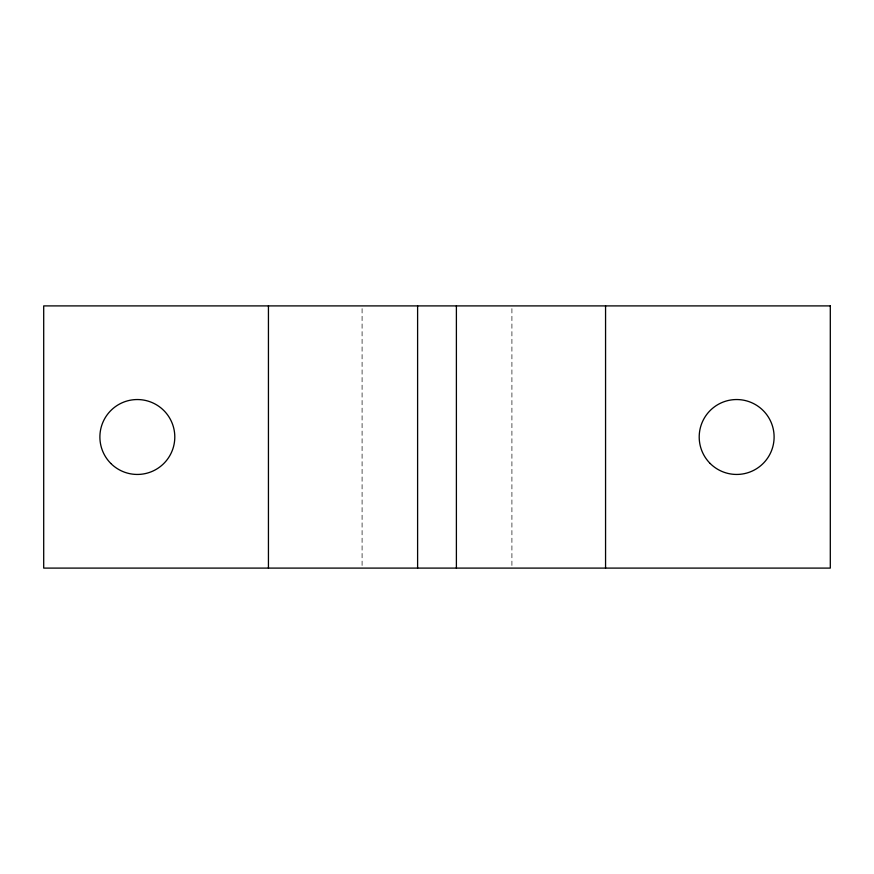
<?xml version="1.0" encoding="UTF-8"?>
<svg xmlns="http://www.w3.org/2000/svg" width="874" height="874" viewBox="0 0 874 874"><rect width="100%" height="100%" fill="white"/><g stroke="black" fill="none" stroke-linecap="round" stroke-linejoin="round"><path stroke-width="0.66" stroke-dasharray="4.37 3.28" d="M511.913 308.631L511.913 566.734M362.087 308.631L362.087 566.734"/><path stroke-width="1.31" d="M605.562 305.9L605.562 568.1M456.392 305.9L456.392 568.1M417.608 305.9L417.608 568.1M268.438 305.9L268.438 568.1M830.3 305.9L43.7 305.9L43.7 568.1L830.3 568.1L830.3 305.9M710.169 463.482A37.462 37.462 0 0 0 772.835 446.69A37.462 37.462 0 0 0 726.96 400.816A37.462 37.462 0 0 0 710.169 463.482M110.856 463.482A37.462 37.462 0 0 0 173.522 446.69A37.462 37.462 0 0 0 127.648 400.816A37.462 37.462 0 0 0 110.856 463.482"/></g></svg>
